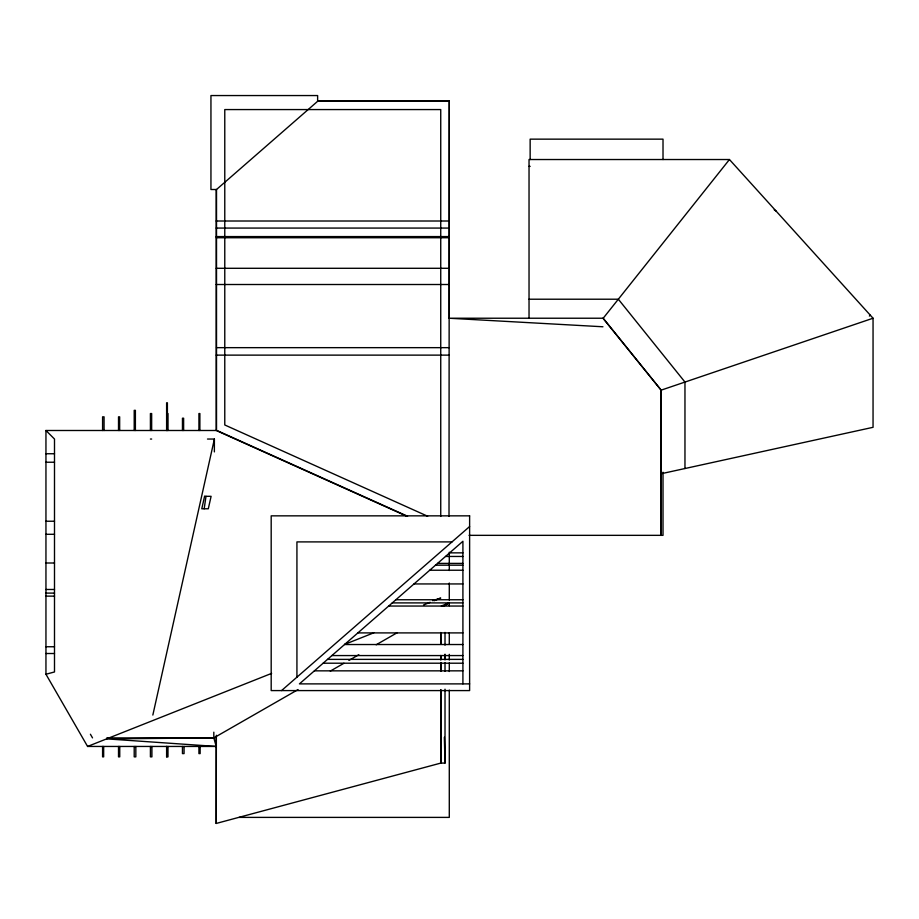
<?xml version="1.0" encoding="UTF-8"?>
<svg xmlns="http://www.w3.org/2000/svg" width="919" height="919" viewBox="0 0 919 919"><rect width="100%" height="100%" fill="white"/><g stroke="black" fill="none" stroke-linecap="round" stroke-linejoin="round"><path stroke-width="1.38" d="M216.367 735.28L216.229 823.447L216.229 746.446L213.805 737.9L213.817 732.179M214.368 451.907L214.391 439.041L207.487 439.041M204.179 508.781L206.005 496.317M152.841 715.062L214.391 439.041M602.944 326.773L449.023 318.227L603.209 318.227L729.445 159.527L873.05 318.227L873.05 427.312L661.14 473.744M449.012 516.352L449.288 101.021L317.629 101.021M728.514 160.365L729.445 159.527L529.034 159.527L529.034 318.227M776.096 211.071L774.223 209.796M869.385 316.044L870.316 315.206M317.629 101.297L317.629 95.553L210.945 95.553L210.945 189.509L216.516 189.509L317.629 101.297L449.012 101.297M281.559 690.583L469.62 526.53M445.014 605.472L449.288 602.841L449.288 605.701M216.229 746.446L106.65 738.876L213.805 737.9L298.089 689.56M330.312 671.077L343.947 663.265M348.898 660.416L358.812 654.73M376.17 644.782L397.238 632.697M443.096 606.402L449.288 602.841L441.338 606M423.51 604.989L430.138 602.324M434.113 600.727L440.741 598.074L432.55 600.635M405.957 515.846L216.229 430.494L45.95 430.494L45.95 674.247L87.581 746.446L271.645 673.374M344.625 644.403L373.769 632.823M873.05 318.227L661.14 390.15L602.944 318.227M45.95 674.247L54.497 671.961L54.497 439.041L45.95 430.494M216.229 823.447L440.879 763.069L440.879 689.893L440.879 763.069M216.229 221.008L449.012 221.008M216.229 228.073L449.012 228.073M216.229 236.585L449.012 236.585M216.229 237.734L449.012 237.734M216.229 268.291L449.012 268.291M216.229 284.511L449.012 284.511M529.034 299.215L618.338 299.215L684.965 382.063L684.965 468.518M216.516 347.658L449.012 347.658M216.229 355.125L449.012 355.125M150.417 439.041L151.658 439.041M45.95 453.745L54.497 453.745M45.95 462.234L54.497 462.234M45.95 521.234L54.497 521.234M45.95 534.295L54.497 534.295M469.058 535.34L663.013 535.34L663.013 472.228M451.999 541.9L296.929 541.9L296.929 677.177M449.644 552.859L462.912 552.859M445.52 556.454L462.912 556.454M45.95 563.002L54.497 563.002M437.559 563.393L462.912 563.393M435.503 565.185L462.912 565.185M429.736 570.228L462.912 570.228M413.998 583.944L462.912 583.944M45.95 589.481L54.497 589.481M45.95 593.1L54.497 593.1M45.95 596.132L54.497 596.132M395.882 599.751L462.912 599.751M392.275 602.898L462.912 602.898M388.668 606.046L462.912 606.046M357.882 632.904L462.912 632.904M344.556 644.529L462.912 644.529M45.95 646.746L54.497 646.746M45.95 653.512L54.497 653.512M331.897 655.569L462.912 655.569M327.52 659.382L462.912 659.382M323.143 663.208L462.912 663.208M314.378 670.847L462.912 670.847M469.62 683.885L299.433 683.885L462.912 541.28L462.912 683.885M106.788 737.9L213.805 737.9M87.581 746.446L216.367 746.446M440.741 763.069L445.014 763.069L445.014 689.17M239.112 817.393L449.288 817.393L449.288 690.089M529.034 166.339L530.148 166.362M427.657 516.237L224.776 424.969L224.776 109.568L440.741 109.568L440.741 516.421M407.577 516.26L216.516 430.31L216.516 189.509M603.209 318.227L661.14 390.15L661.14 535.34M90.407 734.235L92.52 737.9M444.716 655.063L445.014 659.337M444.348 737.245L445.014 763.069M663.013 159.527L663.013 139.148L530.148 139.148L530.148 159.527M660.864 390.15L660.864 535.34M449.288 101.021L449.288 318.227M449.288 552.216L449.288 570.504M449.288 583.002L449.288 600.027M449.288 632.881L449.288 644.322M449.288 654.339L449.288 660.06M449.288 662.921L449.288 671.502M445.014 632.41L445.014 645.161M445.014 654.19L445.014 659.922M445.014 662.783L445.014 671.375M216.229 189.509L216.229 430.494M216.229 736.67L216.229 743.655M200.147 746.446L200.147 753.603L198.929 753.603L198.929 746.446M199.882 430.494L199.882 413.539L198.929 413.539L198.929 430.494M184.064 746.446L184.064 753.603L182.456 753.603L182.456 746.446M183.628 430.494L183.628 418.202L182.456 418.202L182.456 430.494M167.936 430.494L167.936 413.539L166.787 413.539L166.787 430.494M167.982 746.446L167.982 756.865L166.615 756.865L166.615 746.446M167.396 430.494L167.396 402.809L166.615 402.809L166.615 430.494M166.787 746.446L166.787 756.865M151.911 746.446L151.911 756.865L150.417 756.865L150.417 746.446M151.658 430.494L151.658 413.539L150.417 413.539L150.417 430.494M135.828 746.446L135.828 756.865L134.208 756.865L134.208 746.446M135.392 430.494L135.392 410.333L134.208 410.333L134.208 430.494M119.654 430.494L119.654 416.835L118.517 416.835L118.517 430.494M119.746 746.446L119.746 756.865L118.517 756.865L118.517 746.446M104.065 430.494L104.065 416.835L102.583 416.835L102.583 430.494M103.663 746.446L103.663 756.865L102.583 756.865L102.583 746.446M204.581 496.317L201.778 508.781L208.303 508.781L211.106 496.317L204.581 496.317M469.62 515.846L271.185 515.846L271.185 690.583L469.62 690.583L469.62 515.846M440.775 643.978L440.775 632.502L440.879 643.978M440.787 659.762L440.787 655.465L440.879 659.762M440.798 671.249L440.798 662.633L440.879 671.249"/></g></svg>
